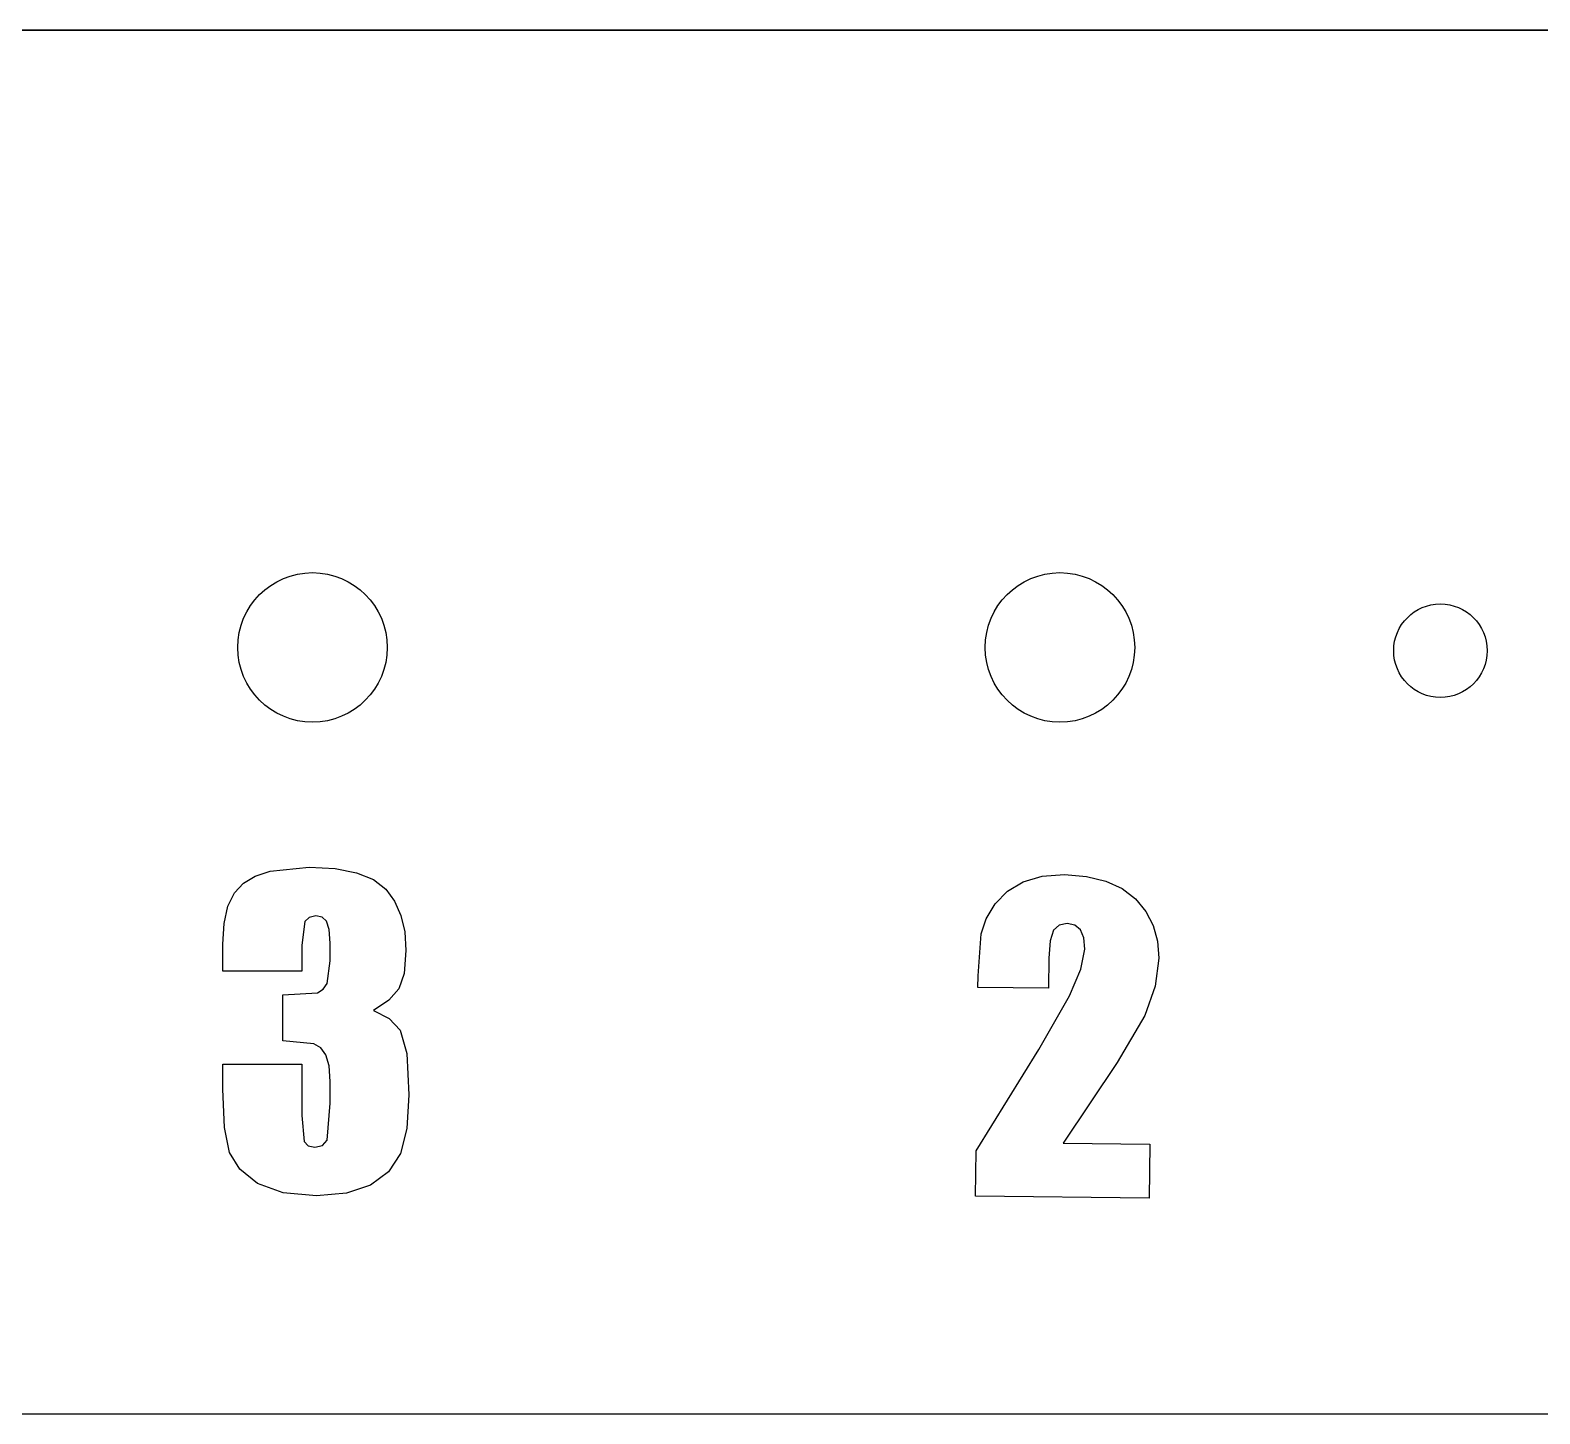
# Model space of a CAD drawing. Header units: millimetres. Extents: x -658 to 1307, y -81 to 472.
# Drawn here: x 852.73 to 893.12, y 307.61 to 344.62 of the extents above; entities that cross this region are included whole.
import ezdxf

# ---------------------------------------------------------------- set-up
doc = ezdxf.new("R2010")
doc.units = ezdxf.units.MM
doc.layers.get('0').update_dxf_attribs({"true_color": 0xffffff})

# ---------------------------------------------------------------- blocks, each defined once
blk = doc.blocks.new('frame_v_2_5_1')
for p, q in [((1082, 0, 0), (110, 0, 0.02)), ((346.96, 0, 162.01), (1082, 0, 162))]:
    blk.add_line(p, q)
blk = doc.blocks.new('2')
for p, q in [((0.865, 4.975, 0.025), (1.164, 5.066, 0.025)), ((1.164, 5.066, 0.025), (1.516, 5.096, 0.025)), ((1.516, 5.096, 0.025), (1.866, 5.073, 0.025)), ((1.866, 5.073, 0.025), (2.17, 5.003, 0.025)), ((0.423, 4.62, 0.025), (0.618, 4.826, 0.025)), ((0.618, 4.826, 0.025), (0.865, 4.975, 0.025)), ((2.17, 5.003, 0.025), (2.429, 4.888, 0.025)), ((2.429, 4.888, 0.025), (2.642, 4.727, 0.025)), ((0.285, 4.383, 0.025), (0.423, 4.62, 0.025)), ((2.642, 4.727, 0.025), (2.809, 4.53, 0.025)), ((0.21, 4.143, 0.025), (0.285, 4.383, 0.025)), ((1.442, 4.299, 0.025), (1.354, 4.216, 0.025)), ((1.566, 4.327, 0.025), (1.442, 4.299, 0.025)), ((1.69, 4.302, 0.025), (1.566, 4.327, 0.025)), ((1.778, 4.226, 0.025), (1.69, 4.302, 0.025)), ((2.809, 4.53, 0.025), (2.928, 4.309, 0.025)), ((2.928, 4.309, 0.025), (3, 4.063, 0.025)), ((0.167, 3.481, 0.025), (0.21, 4.143, 0.025)), ((1.354, 4.216, 0.025), (1.302, 4.05, 0.025)), ((1.83, 4.1, 0.025), (1.778, 4.226, 0.025)), ((1.848, 3.922, 0.025), (1.83, 4.1, 0.025)), ((3, 4.063, 0.025), (3.023, 3.792, 0.025)), ((1.302, 4.05, 0.025), (1.285, 3.774, 0.025)), ((1.79, 3.604, 0.025), (1.848, 3.922, 0.025)), ((1.285, 3.774, 0.025), (1.285, 3.298, 0.025)), ((1.618, 3.183, 0.025), (1.79, 3.604, 0.025)), ((3.023, 3.792, 0.025), (2.97, 3.351, 0.025)), ((0.167, 3.298, 0.025), (0.167, 3.481, 0.025)), ((2.97, 3.351, 0.025), (2.809, 2.884, 0.025)), ((1.285, 3.298, 0.025), (0.167, 3.298, 0.025)), ((1.544, 0.852, 0.025), (2.912, 0.852, 0.025)), ((2.912, 0.852, 0.025), (2.912, 0, 0.025)), ((0.167, 0, 0.025), (0.168, 0.713, 0.025)), ((2.912, 0, 0.025), (0.167, 0, 0.025))]:
    blk.add_line(p, q)
for points in [[(0.168, 0.713, 0.025), (1.14, 2.328, 0.025), (1.618, 3.183, 0.025)], [(2.809, 2.884, 0.025), (2.385, 2.137, 0.025), (1.544, 0.852, 0.025)]]:
    blk.add_polyline3d(points)
blk = doc.blocks.new('3')
for p, q in [((0.513, 4.946, 0.025), (0.7, 5.056, 0.025)), ((0.7, 5.056, 0.025), (0.937, 5.135, 0.025)), ((0.937, 5.135, 0.025), (1.553, 5.198, 0.025)), ((1.553, 5.198, 0.025), (1.964, 5.176, 0.025)), ((1.964, 5.176, 0.025), (2.302, 5.11, 0.025)), ((2.302, 5.11, 0.025), (2.569, 5.001, 0.025)), ((0.267, 4.578, 0.025), (0.369, 4.791, 0.025)), ((0.369, 4.791, 0.025), (0.513, 4.946, 0.025)), ((2.569, 5.001, 0.025), (2.764, 4.849, 0.025)), ((2.764, 4.849, 0.025), (2.903, 4.658, 0.025)), ((0.206, 4.307, 0.025), (0.267, 4.578, 0.025)), ((2.903, 4.658, 0.025), (3.003, 4.432, 0.025)), ((0.185, 3.978, 0.025), (0.206, 4.307, 0.025)), ((1.481, 4.338, 0.025), (1.433, 3.962, 0.025)), ((1.549, 4.404, 0.025), (1.481, 4.338, 0.025)), ((1.658, 4.426, 0.025), (1.549, 4.404, 0.025)), ((1.758, 4.405, 0.025), (1.658, 4.426, 0.025)), ((1.827, 4.342, 0.025), (1.758, 4.405, 0.025)), ((1.867, 4.214, 0.025), (1.827, 4.342, 0.025)), ((3.003, 4.432, 0.025), (3.062, 4.173, 0.025)), ((1.881, 3.996, 0.025), (1.867, 4.214, 0.025)), ((3.062, 4.173, 0.025), (3.082, 3.88, 0.025)), ((0.185, 3.552, 0.025), (0.185, 3.978, 0.025)), ((1.433, 3.962, 0.025), (1.433, 3.552, 0.025)), ((1.881, 3.718, 0.025), (1.881, 3.996, 0.025)), ((3.082, 3.88, 0.025), (3.054, 3.518, 0.025)), ((1.834, 3.36, 0.025), (1.881, 3.718, 0.025)), ((1.433, 3.552, 0.025), (0.185, 3.552, 0.025)), ((1.773, 3.266, 0.025), (1.834, 3.36, 0.025)), ((3.054, 3.518, 0.025), (2.968, 3.273, 0.025)), ((1.133, 3.178, 0.025), (1.683, 3.212, 0.025)), ((1.133, 2.452, 0.025), (1.133, 3.178, 0.025)), ((1.683, 3.212, 0.025), (1.773, 3.266, 0.025)), ((2.968, 3.273, 0.025), (2.81, 3.095, 0.025)), ((2.81, 3.095, 0.025), (2.566, 2.932, 0.025)), ((2.566, 2.932, 0.025), (2.814, 2.806, 0.025)), ((2.814, 2.806, 0.025), (2.989, 2.619, 0.025)), ((1.624, 2.404, 0.025), (1.133, 2.452, 0.025)), ((1.736, 2.34, 0.025), (1.624, 2.404, 0.025)), ((2.989, 2.619, 0.025), (3.094, 2.254, 0.025)), ((1.816, 2.23, 0.025), (1.736, 2.34, 0.025)), ((1.865, 2.058, 0.025), (1.816, 2.23, 0.025)), ((3.094, 2.254, 0.025), (3.128, 1.597, 0.025)), ((0.185, 1.689, 0.025), (0.185, 2.085, 0.025)), ((0.185, 2.085, 0.025), (1.433, 2.085, 0.025)), ((1.433, 2.085, 0.025), (1.433, 1.272, 0.025)), ((1.881, 1.81, 0.025), (1.865, 2.058, 0.025)), ((0.212, 1.082, 0.025), (0.185, 1.689, 0.025)), ((1.881, 1.464, 0.025), (1.881, 1.81, 0.025)), ((1.834, 0.883, 0.025), (1.881, 1.464, 0.025)), ((3.128, 1.597, 0.025), (3.095, 1.068, 0.025)), ((1.433, 1.272, 0.025), (1.472, 0.86, 0.025)), ((0.292, 0.687, 0.025), (0.212, 1.082, 0.025)), ((3.095, 1.068, 0.025), (2.993, 0.672, 0.025)), ((1.472, 0.86, 0.025), (1.534, 0.794, 0.025)), ((1.534, 0.794, 0.025), (1.643, 0.772, 0.025)), ((1.643, 0.772, 0.025), (1.763, 0.8, 0.025)), ((1.763, 0.8, 0.025), (1.834, 0.883, 0.025)), ((0.456, 0.421, 0.025), (0.292, 0.687, 0.025)), ((2.993, 0.672, 0.025), (2.807, 0.382, 0.025)), ((0.737, 0.199, 0.025), (0.456, 0.421, 0.025)), ((2.807, 0.382, 0.025), (2.523, 0.171, 0.025)), ((1.138, 0.05, 0.025), (0.737, 0.199, 0.025)), ((1.668, 0, 0.025), (1.138, 0.05, 0.025)), ((2.143, 0.043, 0.025), (1.668, 0, 0.025)), ((2.523, 0.171, 0.025), (2.143, 0.043, 0.025))]:
    blk.add_line(p, q)
blk = doc.blocks.new('Group_26')
for p, q in [((38.2, -24.582, 0.001), (38.2, -24.582, -5.999)), ((38.682, -24.383, 0.001), (38.682, -24.383, -5.999)), ((39.2, -24.314, 0.001), (39.2, -24.314, -5.999)), ((39.718, -24.383, 0.001), (39.718, -24.383, -5.999)), ((40.2, -24.582, 0.001), (40.2, -24.582, -5.999)), ((58.2, -24.582, 0.001), (58.2, -24.582, -5.999)), ((58.682, -24.383, 0.001), (58.682, -24.383, -5.999)), ((59.2, -24.314, 0.001), (59.2, -24.314, -5.999)), ((59.718, -24.383, 0.001), (59.718, -24.383, -5.999)), ((60.2, -24.582, 0.001), (60.2, -24.582, -5.999)), ((37.786, -24.9, 0.001), (37.786, -24.9, -5.999)), ((40.614, -24.9, 0.001), (40.614, -24.9, -5.999)), ((57.786, -24.9, 0.001), (57.786, -24.9, -5.999)), ((60.614, -24.9, 0.001), (60.614, -24.9, -5.999)), ((37.468, -25.314, 0.001), (37.468, -25.314, -5.999)), ((40.932, -25.314, 0.001), (40.932, -25.314, -5.999)), ((57.468, -25.314, 0.001), (57.468, -25.314, -5.999)), ((60.932, -25.314, 0.001), (60.932, -25.314, -5.999)), ((68.662, -25.378, 0), (68.662, -25.378, -6)), ((68.951, -25.228, 0), (68.951, -25.228, -6)), ((69.27, -25.157, 0), (69.27, -25.157, -6)), ((69.596, -25.171, 0), (69.596, -25.171, -6)), ((69.907, -25.27, 0), (69.907, -25.269, -6)), ((70.182, -25.445, 0), (70.182, -25.445, -6)), ((37.268, -25.797, 0.001), (37.268, -25.797, -5.999)), ((41.132, -25.797, 0.001), (41.132, -25.797, -5.999)), ((57.268, -25.797, 0.001), (57.268, -25.797, -5.999)), ((61.132, -25.797, 0.001), (61.132, -25.797, -5.999)), ((68.421, -25.599, 0), (68.421, -25.599, -6)), ((70.403, -25.685, 0), (70.403, -25.685, -6)), ((68.148, -26.185, 0), (68.148, -26.185, -6)), ((68.246, -25.874, 0), (68.246, -25.874, -6)), ((70.554, -25.975, 0), (70.554, -25.975, -6)), ((37.2, -26.314, 0.001), (37.2, -26.314, -5.999)), ((41.2, -26.314, 0.001), (41.2, -26.314, -5.999)), ((57.2, -26.314, 0.001), (57.2, -26.314, -5.999)), ((61.2, -26.314, 0.001), (61.2, -26.314, -5.999)), ((68.134, -26.511, 0), (68.134, -26.511, -6)), ((70.61, -26.619, 0), (70.61, -26.619, -6)), ((70.624, -26.293, 0), (70.624, -26.293, -6)), ((37.268, -26.832, 0.001), (37.268, -26.832, -5.999)), ((41.132, -26.832, 0.001), (41.132, -26.832, -5.999)), ((57.268, -26.832, 0.001), (57.268, -26.832, -5.999)), ((61.132, -26.832, 0.001), (61.132, -26.832, -5.999)), ((68.204, -26.83, 0), (68.204, -26.83, -6)), ((70.512, -26.931, 0), (70.512, -26.931, -6)), ((37.468, -27.314, 0.001), (37.468, -27.314, -5.999)), ((40.932, -27.314, 0.001), (40.932, -27.314, -5.999)), ((57.468, -27.314, 0.001), (57.468, -27.314, -5.999)), ((60.932, -27.314, 0.001), (60.932, -27.314, -5.999)), ((68.355, -27.119, 0), (68.355, -27.119, -6)), ((68.576, -27.36, 0), (68.575, -27.36, -6)), ((70.096, -27.426, 0), (70.096, -27.426, -6)), ((70.337, -27.206, 0), (70.337, -27.206, -6)), ((37.786, -27.729, 0.001), (37.786, -27.729, -5.999)), ((40.614, -27.729, 0.001), (40.614, -27.729, -5.999)), ((57.786, -27.729, 0.001), (57.786, -27.729, -5.999)), ((60.614, -27.729, 0.001), (60.614, -27.729, -5.999)), ((68.851, -27.535, 0), (68.851, -27.535, -6)), ((69.162, -27.633, 0), (69.162, -27.633, -6)), ((69.488, -27.648, 0), (69.488, -27.648, -6)), ((69.807, -27.577, 0), (69.806, -27.577, -6)), ((38.2, -28.046, 0.001), (38.2, -28.046, -5.999)), ((38.682, -28.246, 0.001), (38.682, -28.246, -5.999)), ((39.718, -28.246, 0.001), (39.718, -28.246, -5.999)), ((40.2, -28.046, 0.001), (40.2, -28.046, -5.999)), ((58.2, -28.046, 0.001), (58.2, -28.046, -5.999)), ((58.682, -28.246, 0.001), (58.682, -28.246, -5.999)), ((59.718, -28.246, 0.001), (59.718, -28.246, -5.999)), ((60.2, -28.046, 0.001), (60.2, -28.046, -5.999)), ((39.2, -28.314, 0.001), (39.2, -28.314, -5.999)), ((59.2, -28.314, 0.001), (59.2, -28.314, -5.999)), ((-17.8, -46.814, 0), (94.2, -46.814, 0)), ((-17.8, -46.814, -6), (94.2, -46.814, -6))]:
    blk.add_line(p, q)
for centre in [(39.2, -26.314, 0.001), (39.2, -26.314, -5.999), (59.2, -26.314, 0.001), (59.2, -26.314, -5.999)]:
    blk.add_circle(centre, 2)
at = {"extrusion": (9.5187e-08, 8.17572e-06, 1)}
for centre in [(69.379, -26.402, 0), (69.379, -26.402, -6)]:
    blk.add_circle(centre, 1.25, dxfattribs=at)
at = {"xscale": 1.692331889270414, "yscale": 1.692331889270414}
blk.add_blockref('3', (36.486, -40.987, -0.024), dxfattribs=at)
at = {"extrusion": (9.5187e-08, 8.17572e-06, 1), "xscale": 1.692331889270418, "yscale": 1.692331889270414, "rotation": 359.3329559130654}
blk.add_blockref('2', (56.657, -40.986, 0.007), dxfattribs=at)

msp = doc.modelspace()

# ---------------------------------------------------------------- block references
at = {"color": 153, "true_color": 0x6495ed}
msp.add_blockref('Group_26', (821.082, 354.422, 1.497), dxfattribs=at)
at = {"xscale": 0.1, "yscale": 0.1, "zscale": 0.1}
msp.add_blockref('frame_v_2_5_1', (810.081, 344.619, -20.7), dxfattribs=at)

doc.saveas('drawing.dxf')
